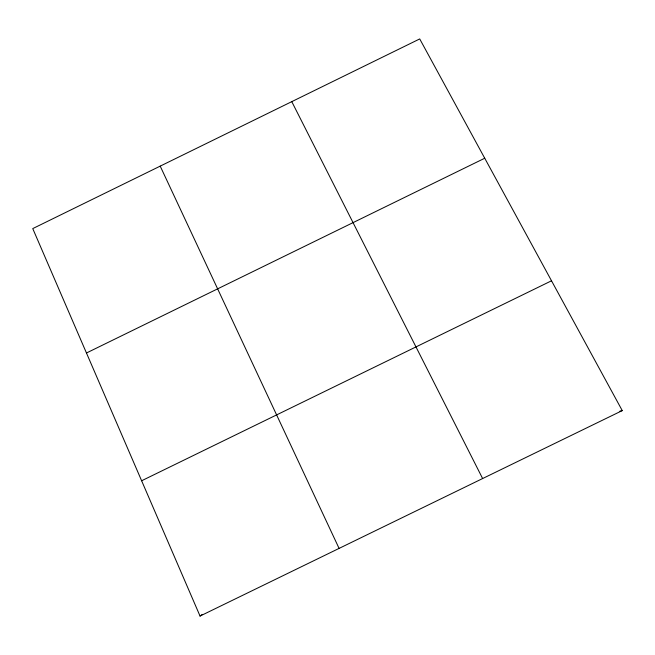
<?xml version="1.0" encoding="UTF-8"?>
<svg xmlns="http://www.w3.org/2000/svg" width="655" height="655" viewBox="0 0 655 655"><rect width="100%" height="100%" fill="white"/><g stroke="black" fill="none" stroke-linecap="round" stroke-linejoin="round"><path stroke-width="0.98" d="M200.045 616.068L622.25 410.595L419.724 38.932L32.75 228.595L200.045 616.068L202.092 614.505M86.46 352.996L484.733 158.232M141.627 480.762L551.518 280.79M619.851 411.193L622.25 410.595M291.778 101.64L482.629 478.543M160.205 166.124L339.085 548.407"/></g></svg>
